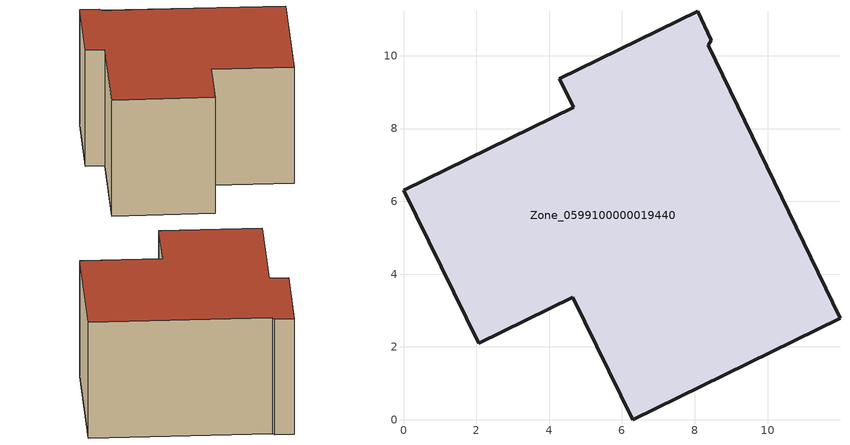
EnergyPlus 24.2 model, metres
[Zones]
Zone_0599100000019440
 floor ground (C_G): 4.67,8.58 4.28,9.37 8.08,11.22 8.46,10.43 8.37,10.28 11.99,2.79 6.29,0 4.65,3.36 2.06,2.1 0,6.31 z0
 wall outside (C_F): 8.46,10.43 8.08,11.22 4.28,9.37 4.67,8.58 0,6.31 2.06,2.1 4.65,3.36 6.29,0 11.99,2.79 8.37,10.28 8.46,10.43 z0:5.82
 roof outside (C_R): 4.67,8.58 0,6.31 2.06,2.1 4.65,3.36 6.29,0 11.99,2.79 8.37,10.28 8.46,10.43 8.08,11.22 4.28,9.37 z5.82
[BUILDING]
Pand.0599100000019440: North Axis=0; Terrain=City; Loads Convergence Tolerance Value=0.04; Temperature Convergence Tolerance Value=0.4; Solar Distribution=FullExterior; Maximum Number of Warmup Days=25; Minimum Number of Warmup Days=1
[Site:Location]
Rotterdam.The.Hague.AP_ZH_NLD Design_Conditions: Latitude=51.96; Longitude=4.45; Time Zone=1; Elevation=-4.5
[SITE:GROUNDTEMPERATURE:BUILDINGSURFACE]
18, 18, 18, 18, 18, 18, 18, 18, 18, 18, 18, 18
[MATERIAL] Thermal Absorptance=0.9; Solar Absorptance=0.7; Visible Absorptance=0.7
Name | Roughness | Thickness | Conductivity | Density | Specific Heat
G.TI.1946-1964 | MediumSmooth | 0.15 | 1 | 540 | 1210
F.TI.1946-1964 | Rough | 0.3 | 0.857143 | 1920 | 840
R.TI.1946-1964 | MediumRough | 0.2 | 0.277778 | 1500 | 1000
[CONSTRUCTION]
C_G: G.TI.1946-1964
C_F: F.TI.1946-1964
C_R: R.TI.1946-1964
[ZONE]
Zone_0599100000019440: Type=1; Multiplier=1; Ceiling Height=Autocalculate; Volume=Autocalculate; Floor Area=autocalculate; Part of Total Floor Area=Yes
[ZONEINFILTRATION:DESIGNFLOWRATE]
Infil_Zone_0599100000019440: Zone or ZoneList or Space or SpaceList=Zone_0599100000019440; Schedule=AlwaysOn; Design Flow Rate Calculation Method=Flow/Area; Flow Rate per Floor Area=0.003; Constant Term Coefficient=1; Temperature Term Coefficient=0; Velocity Term Coefficient=0; Velocity Squared Term Coefficient=0
[HVACTEMPLATE:ZONE:IDEALLOADSAIRSYSTEM]
Zone_0599100000019440: Maximum Heating Supply Air Temperature=50; Minimum Cooling Supply Air Temperature=13; Maximum Heating Supply Air Humidity Ratio=0.0156; Minimum Cooling Supply Air Humidity Ratio=0.0077; Heating Limit=NoLimit; Cooling Limit=NoLimit; Dehumidification Control Type=ConstantSensibleHeatRatio; Cooling Sensible Heat Ratio=0.7; Dehumidification Setpoint=60; Humidification Control Type=None; Humidification Setpoint=30; Outdoor Air Method=None; Outdoor Air Flow Rate per Person=0.00944; Outdoor Air Flow Rate per Zone Floor Area=0; Outdoor Air Flow Rate per Zone=0; Demand Controlled Ventilation Type=None; Outdoor Air Economizer Type=NoEconomizer; Heat Recovery Type=None; Sensible Heat Recovery Effectiveness=0.7; Latent Heat Recovery Effectiveness=0.65
[ZONECONTROL:THERMOSTAT]
ThermostatControl_Zone_0599100000019440: Zone or ZoneList=Zone_0599100000019440; Control Type Schedule=DualSetpointControlType; Control 1=Thermostat_Zone_0599100000019440; Temperature Difference Between Cutout And Setpoint=0
[THERMOSTATSETPOINT:DUALSETPOINT]
Thermostat_Zone_0599100000019440: Heating Setpoint Temperature Schedule=HeatingSetpoint_Zone_0599100000019440; Cooling Setpoint Temperature Schedule=CoolingSetpoint_Zone_0599100000019440
[SCHEDULE:COMPACT]
HeatingSetpoint_Zone_0599100000019440: Through: 12/31, For: AllDays, Until: 24:00, 21
CoolingSetpoint_Zone_0599100000019440: Through: 12/31, For: AllDays, Until: 24:00, 24
DualSetpointControlType: Through: 12/31, For: AllDays, Until: 24:00, 4
AlwaysOn: Through: 12/31, For: AllDays, Until: 24:00, 1
